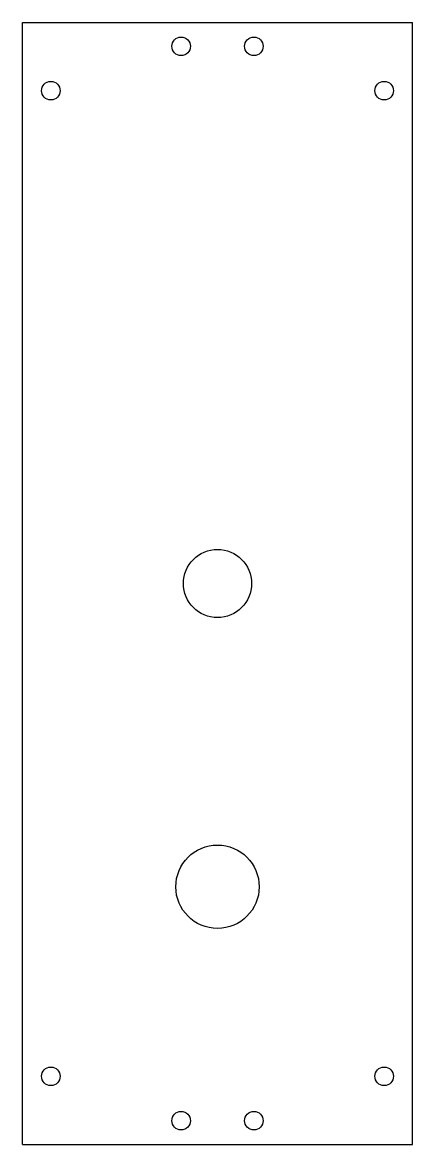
# Model space of a CAD drawing. Header units: millimetres. Extents: x -51 to 51, y -148 to 148.
import ezdxf

# ---------------------------------------------------------------- set-up
doc = ezdxf.new("R2010")
doc.units = ezdxf.units.MM

msp = doc.modelspace()

# ---------------------------------------------------------------- linework, layer by layer
at = {"color": 7, "linetype": 'Continuous', "lineweight": 25}
for p, q in [((-51.48, -148), (-51.48, 148)), ((-51.48, 148), (51.48, 148)), ((51.48, -148), (51.48, 148)), ((-51.48, -148), (51.48, -148))]:
    msp.add_line(p, q, dxfattribs=at)
for centre, radius in [((-9.6, 141.7), 2.45), ((9.6, 141.7), 2.45), ((-43.98, 130), 2.45), ((43.98, 130), 2.45), ((0, 0), 9), ((0, -80), 11), ((-43.98, -130), 2.45), ((43.98, -130), 2.45), ((-9.6, -141.7), 2.45), ((9.6, -141.7), 2.45)]:
    msp.add_circle(centre, radius, dxfattribs=at)

doc.saveas('drawing.dxf')
